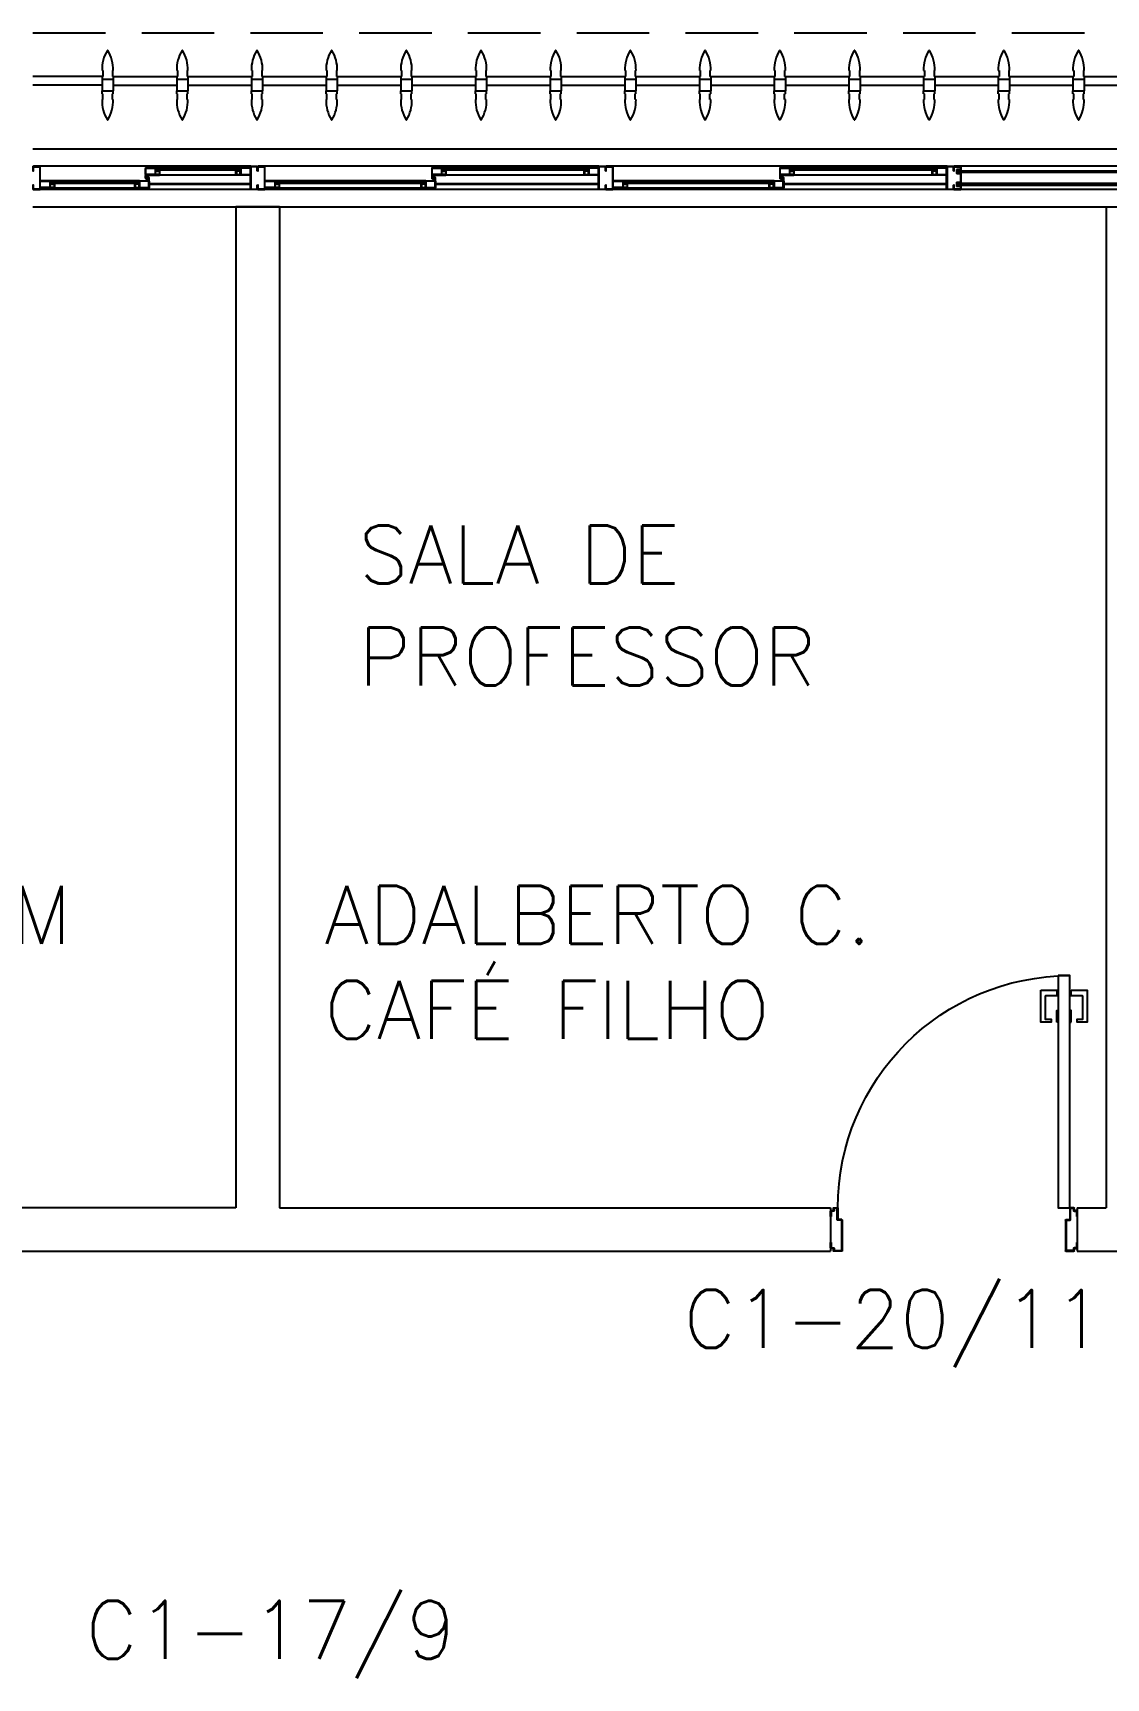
# Model space of a CAD drawing. Header units: millimetres. Extents: x 1887 to 2405, y 1100 to 1335.
# Drawn here: x 2088.41 to 2092.11, y 1175.98 to 1181.65 of the extents above; entities that cross this region are included whole.
import ezdxf

# ---------------------------------------------------------------- set-up
doc = ezdxf.new("R2010")
doc.units = ezdxf.units.MM
doc.linetypes.add('HIDDEN', pattern=[0.375, 0.25, -0.125])
for name, color, linetype in [('AR-ALV', 2, 'Continuous'), ('AR-BRISES', 1, 'Continuous'), ('AR-ESQ', 1, 'Continuous'), ('AR-PEITORIL', 1, 'Continuous'), ('AR-PORTA', 1, 'Continuous'), ('AR-PROJ', 1, 'HIDDEN'), ('BR-PAINEL', 1, 'Continuous'), ('BR-SUPORTE', 1, 'Continuous'), ('DT-ESQ-BAGUETE-C', 2, 'Continuous'), ('DT-ESQ-BAGUETE-V', 1, 'Continuous'), ('DT-ESQ-CHAPA DOBRADA-V', 1, 'Continuous'), ('DT-ESQ-MARCO-V', 1, 'Continuous'), ('DT-ESQ-PERFIL CADEIRA-C', 2, 'Continuous'), ('DT-ESQ-PERFIL CADEIRA-V', 1, 'Continuous'), ('DT-ESQ-PERFIL U SIMPLES-C', 2, 'Continuous'), ('DT-ESQ-PERFIL U-C', 2, 'Continuous'), ('DT-ESQ-PERFIL U-V', 1, 'Continuous'), ('DT-ESQ-VIDRO-C', 2, 'Continuous'), ('DT-ESQ-VIDRO-V', 2, 'Continuous'), ('ENDEREÇO', 2, 'Continuous'), ('maçaneta', 1, 'Continuous'), ('mov', 1, 'Continuous'), ('PG-PROJ', 1, 'HIDDEN'), ('PM-PERFIL U-C', 2, 'Continuous'), ('pm1', 2, 'Continuous'), ('TEXTO', 2, 'Continuous')]:
    doc.layers.add(name, color=color, linetype=linetype)
doc.styles.add('UNB-100', font='simplex.shx', dxfattribs={"height": 0.2})
doc.styles.add('UNB1-100', font='simplex.shx', dxfattribs={"height": 0.2})

# ---------------------------------------------------------------- blocks, each defined once
blk = doc.blocks.new('EF23-P')
at = {"layer": 'DT-ESQ-BAGUETE-C', "ltscale": 0.1}
for points in [[(2.0485, -0.125), (2.035, -0.125), (2.035, -0.1235), (2.048, -0.1235, 0.414214), (2.0485, -0.123), (2.0485, -0.112, 0.414214), (2.048, -0.1115), (2.035, -0.1115), (2.035, -0.11), (2.0485, -0.11, -0.414214), (2.05, -0.1115), (2.05, -0.1235, -0.414214)], [(2.5265, -0.125), (2.54, -0.125), (2.54, -0.1235), (2.527, -0.1235, -0.414214), (2.5265, -0.123), (2.5265, -0.112, -0.414214), (2.527, -0.1115), (2.54, -0.1115), (2.54, -0.11), (2.5265, -0.11, 0.414214), (2.525, -0.1115), (2.525, -0.1235, 0.414214)], [(2.61, -0.08), (2.5965, -0.08), (2.5965, -0.0785), (2.6095, -0.0785, 0.414214), (2.61, -0.078), (2.61, -0.067, 0.414214), (2.6095, -0.0665), (2.5965, -0.0665), (2.5965, -0.065), (2.61, -0.065, -0.414214), (2.6115, -0.0665), (2.6115, -0.0785, -0.414214)], [(3.1015, -0.08), (3.115, -0.08), (3.115, -0.0785), (3.102, -0.0785, -0.414214), (3.1015, -0.078), (3.1015, -0.067, -0.414214), (3.102, -0.0665), (3.115, -0.0665), (3.115, -0.065), (3.1015, -0.065, 0.414214), (3.1, -0.0665), (3.1, -0.0785, 0.414214)], [(3.2485, -0.125), (3.235, -0.125), (3.235, -0.1235), (3.248, -0.1235, 0.414214), (3.2485, -0.123), (3.2485, -0.112, 0.414214), (3.248, -0.1115), (3.235, -0.1115), (3.235, -0.11), (3.2485, -0.11, -0.414214), (3.25, -0.1115), (3.25, -0.1235, -0.414214)], [(3.7265, -0.125), (3.74, -0.125), (3.74, -0.1235), (3.727, -0.1235, -0.414214), (3.7265, -0.123), (3.7265, -0.112, -0.414214), (3.727, -0.1115), (3.74, -0.1115), (3.74, -0.11), (3.7265, -0.11, 0.414214), (3.725, -0.1115), (3.725, -0.1235, 0.414214)], [(3.81, -0.08), (3.7965, -0.08), (3.7965, -0.0785), (3.8095, -0.0785, 0.414214), (3.81, -0.078), (3.81, -0.067, 0.414214), (3.8095, -0.0665), (3.7965, -0.0665), (3.7965, -0.065), (3.81, -0.065, -0.414214), (3.8115, -0.0665), (3.8115, -0.0785, -0.414214)], [(4.3015, -0.08), (4.315, -0.08), (4.315, -0.0785), (4.302, -0.0785, -0.414214), (4.3015, -0.078), (4.3015, -0.067, -0.414214), (4.302, -0.0665), (4.315, -0.0665), (4.315, -0.065), (4.3015, -0.065, 0.414214), (4.3, -0.0665), (4.3, -0.0785, 0.414214)], [(4.4485, -0.125), (4.435, -0.125), (4.435, -0.1235), (4.448, -0.1235, 0.414214), (4.4485, -0.123), (4.4485, -0.112, 0.414214), (4.448, -0.1115), (4.435, -0.1115), (4.435, -0.11), (4.4485, -0.11, -0.414214), (4.45, -0.1115), (4.45, -0.1235, -0.414214)], [(4.714, -0.125), (4.7275, -0.125), (4.7275, -0.1235), (4.7145, -0.1235, -0.414214), (4.714, -0.123), (4.714, -0.112, -0.414214), (4.7145, -0.1115), (4.7275, -0.1115), (4.7275, -0.11), (4.714, -0.11, 0.414214), (4.7125, -0.1115), (4.7125, -0.1235, 0.414214)], [(4.7975, -0.08), (4.784, -0.08), (4.784, -0.0785), (4.797, -0.0785, 0.414214), (4.7975, -0.078), (4.7975, -0.067, 0.414214), (4.797, -0.0665), (4.784, -0.0665), (4.784, -0.065), (4.7975, -0.065, -0.414214), (4.799, -0.0665), (4.799, -0.0785, -0.414214)], [(5.0765, -0.08), (5.09, -0.08), (5.09, -0.0785), (5.077, -0.0785, -0.414214), (5.0765, -0.078), (5.0765, -0.067, -0.414214), (5.077, -0.0665), (5.09, -0.0665), (5.09, -0.065), (5.0765, -0.065, 0.414214), (5.075, -0.0665), (5.075, -0.0785, 0.414214)]]:
    blk.add_lwpolyline(points, format="xyb", close=True, dxfattribs=at)
at = {"layer": 'DT-ESQ-BAGUETE-V', "ltscale": 0.1}
for p, q in [((2.0485, -0.11), (2.5265, -0.11)), ((2.61, -0.065), (3.1015, -0.065)), ((3.2485, -0.11), (3.7265, -0.11)), ((3.81, -0.065), (4.3015, -0.065)), ((4.4485, -0.11), (4.714, -0.11)), ((4.7975, -0.065), (5.0765, -0.065))]:
    blk.add_line(p, q, dxfattribs=at)
at = {"layer": 'DT-ESQ-CHAPA DOBRADA-V', "ltscale": 0.1}
for p, q in [((2, -0.077), (2.5615, -0.077)), ((2, -0.08), (2.5615, -0.08)), ((3.2, -0.077), (3.7615, -0.077)), ((3.2, -0.08), (3.7615, -0.08)), ((4.4, -0.077), (4.749, -0.077)), ((4.4, -0.08), (4.749, -0.08))]:
    blk.add_line(p, q, dxfattribs=at)
at = {"layer": 'DT-ESQ-MARCO-V', "ltscale": 0.1}
for p, q in [((1.3985, -0.06), (1.9515, -0.06)), ((1.3985, -0.14), (1.9515, -0.14))]:
    blk.add_line(p, q, dxfattribs=at)
at = {"layer": 'DT-ESQ-PERFIL CADEIRA-C', "ltscale": 0.1}
for p, q in [((2.5635, -0.0885), (2.61, -0.0885)), ((3.15, -0.0885), (3.1015, -0.0885)), ((3.7635, -0.0885), (3.81, -0.0885)), ((4.35, -0.0885), (4.3015, -0.0885)), ((4.751, -0.0885), (4.7975, -0.0885)), ((5.125, -0.0885), (5.0765, -0.0885)), ((2, -0.1335), (2.0485, -0.1335)), ((2.573, -0.1335), (2.5265, -0.1335)), ((3.2, -0.1335), (3.2485, -0.1335)), ((3.773, -0.1335), (3.7265, -0.1335)), ((4.4, -0.1335), (4.4485, -0.1335)), ((4.7605, -0.1335), (4.714, -0.1335))]:
    blk.add_line(p, q, dxfattribs=at)
for points in [[(2.0485, -0.135), (2, -0.135), (2, -0.1335), (2.035, -0.1335, -0.198912), (2.0339, -0.1331, -0.198913), (2.0335, -0.132), (2.0335, -0.112, 0.414214), (2.033, -0.1115), (2, -0.1115), (2, -0.11), (2.0335, -0.11, -0.414214), (2.035, -0.1115), (2.035, -0.1235), (2.035, -0.125), (2.035, -0.132), (2.0485, -0.132, -1)], [(2.5265, -0.132, 1), (2.5265, -0.135), (2.573, -0.135, 0.414214), (2.575, -0.133), (2.575, -0.112, 0.414214), (2.573, -0.11), (2.5415, -0.11, 0.414214), (2.54, -0.1115), (2.54, -0.132)], [(2.54, -0.1335, 0.198913), (2.5411, -0.1331, 0.198913), (2.5415, -0.132), (2.5415, -0.112, -0.414214), (2.542, -0.1115), (2.573, -0.1115, -0.414214), (2.5735, -0.112), (2.5735, -0.133, -0.414214), (2.573, -0.1335)], [(2.61, -0.087, -1), (2.61, -0.09), (2.5635, -0.09, -0.414214), (2.5615, -0.088), (2.5615, -0.067, -0.414214), (2.5635, -0.065), (2.595, -0.065, -0.414214), (2.5965, -0.0665), (2.5965, -0.087)], [(2.5965, -0.0885, -0.198913), (2.5954, -0.0881, -0.198913), (2.595, -0.087), (2.595, -0.067, 0.414214), (2.5945, -0.0665), (2.5635, -0.0665, 0.414214), (2.563, -0.067), (2.563, -0.088, 0.414214), (2.5635, -0.0885)], [(3.1015, -0.09), (3.15, -0.09), (3.15, -0.0885), (3.115, -0.0885, 0.198912), (3.1161, -0.0881, 0.198913), (3.1165, -0.087), (3.1165, -0.067, -0.414214), (3.117, -0.0665), (3.15, -0.0665), (3.15, -0.065), (3.1165, -0.065, 0.414214), (3.115, -0.0665), (3.115, -0.0785), (3.115, -0.08), (3.115, -0.087), (3.1015, -0.087, 1)], [(3.2485, -0.135), (3.2, -0.135), (3.2, -0.1335), (3.235, -0.1335, -0.198912), (3.2339, -0.1331, -0.198913), (3.2335, -0.132), (3.2335, -0.112, 0.414214), (3.233, -0.1115), (3.2, -0.1115), (3.2, -0.11), (3.2335, -0.11, -0.414214), (3.235, -0.1115), (3.235, -0.1235), (3.235, -0.125), (3.235, -0.132), (3.2485, -0.132, -1)], [(3.7265, -0.132, 1), (3.7265, -0.135), (3.773, -0.135, 0.414214), (3.775, -0.133), (3.775, -0.112, 0.414214), (3.773, -0.11), (3.7415, -0.11, 0.414214), (3.74, -0.1115), (3.74, -0.132)], [(3.74, -0.1335, 0.198913), (3.7411, -0.1331, 0.198913), (3.7415, -0.132), (3.7415, -0.112, -0.414214), (3.742, -0.1115), (3.773, -0.1115, -0.414214), (3.7735, -0.112), (3.7735, -0.133, -0.414214), (3.773, -0.1335)], [(3.81, -0.087, -1), (3.81, -0.09), (3.7635, -0.09, -0.414214), (3.7615, -0.088), (3.7615, -0.067, -0.414214), (3.7635, -0.065), (3.795, -0.065, -0.414214), (3.7965, -0.0665), (3.7965, -0.087)], [(3.7965, -0.0885, -0.198913), (3.7954, -0.0881, -0.198913), (3.795, -0.087), (3.795, -0.067, 0.414214), (3.7945, -0.0665), (3.7635, -0.0665, 0.414214), (3.763, -0.067), (3.763, -0.088, 0.414214), (3.7635, -0.0885)], [(4.3015, -0.09), (4.35, -0.09), (4.35, -0.0885), (4.315, -0.0885, 0.198912), (4.3161, -0.0881, 0.198913), (4.3165, -0.087), (4.3165, -0.067, -0.414214), (4.317, -0.0665), (4.35, -0.0665), (4.35, -0.065), (4.3165, -0.065, 0.414214), (4.315, -0.0665), (4.315, -0.0785), (4.315, -0.08), (4.315, -0.087), (4.3015, -0.087, 1)], [(4.4485, -0.135), (4.4, -0.135), (4.4, -0.1335), (4.435, -0.1335, -0.198912), (4.4339, -0.1331, -0.198913), (4.4335, -0.132), (4.4335, -0.112, 0.414214), (4.433, -0.1115), (4.4, -0.1115), (4.4, -0.11), (4.4335, -0.11, -0.414214), (4.435, -0.1115), (4.435, -0.1235), (4.435, -0.125), (4.435, -0.132), (4.4485, -0.132, -1)], [(4.714, -0.132, 1), (4.714, -0.135), (4.7605, -0.135, 0.414214), (4.7625, -0.133), (4.7625, -0.112, 0.414214), (4.7605, -0.11), (4.729, -0.11, 0.414214), (4.7275, -0.1115), (4.7275, -0.132)], [(4.7275, -0.1335, 0.198913), (4.7286, -0.1331, 0.198913), (4.729, -0.132), (4.729, -0.112, -0.414214), (4.7295, -0.1115), (4.7605, -0.1115, -0.414214), (4.761, -0.112), (4.761, -0.133, -0.414214), (4.7605, -0.1335)], [(4.7975, -0.087, -1), (4.7975, -0.09), (4.751, -0.09, -0.414214), (4.749, -0.088), (4.749, -0.067, -0.414214), (4.751, -0.065), (4.7825, -0.065, -0.414214), (4.784, -0.0665), (4.784, -0.087)], [(4.784, -0.0885, -0.198913), (4.7829, -0.0881, -0.198913), (4.7825, -0.087), (4.7825, -0.067, 0.414214), (4.782, -0.0665), (4.751, -0.0665, 0.414214), (4.7505, -0.067), (4.7505, -0.088, 0.414214), (4.751, -0.0885)], [(5.0765, -0.09), (5.125, -0.09), (5.125, -0.0885), (5.09, -0.0885, 0.198912), (5.0911, -0.0881, 0.198913), (5.0915, -0.087), (5.0915, -0.067, -0.414214), (5.092, -0.0665), (5.125, -0.0665), (5.125, -0.065), (5.0915, -0.065, 0.414214), (5.09, -0.0665), (5.09, -0.0785), (5.09, -0.08), (5.09, -0.087), (5.0765, -0.087, 1)]]:
    blk.add_lwpolyline(points, format="xyb", close=True, dxfattribs=at)
at = {"layer": 'DT-ESQ-PERFIL CADEIRA-V', "ltscale": 0.1}
for p, q in [((2.595, -0.09), (3.1015, -0.09)), ((3.795, -0.09), (4.3015, -0.09)), ((4.7825, -0.09), (5.0765, -0.09)), ((2.0485, -0.135), (2.5265, -0.135)), ((3.2485, -0.135), (3.7265, -0.135)), ((4.4485, -0.135), (4.714, -0.135))]:
    blk.add_line(p, q, dxfattribs=at)
at = {"layer": 'DT-ESQ-PERFIL U SIMPLES-C', "ltscale": 0.1}
for points in [[(2.5635, -0.102), (2.5715, -0.102), (2.5715, -0.1005), (2.5635, -0.1005, -0.414214), (2.563, -0.1), (2.563, -0.092, -0.414214), (2.5635, -0.0915), (2.5715, -0.0915), (2.5715, -0.09), (2.5635, -0.09, 0.414214), (2.5615, -0.092), (2.5615, -0.1, 0.414214)], [(2.573, -0.098), (2.565, -0.098), (2.565, -0.0995), (2.573, -0.0995, -0.414214), (2.5735, -0.1), (2.5735, -0.108, -0.414214), (2.573, -0.1085), (2.565, -0.1085), (2.565, -0.11), (2.573, -0.11, 0.414214), (2.575, -0.108), (2.575, -0.1, 0.414214)], [(3.7635, -0.102), (3.7715, -0.102), (3.7715, -0.1005), (3.7635, -0.1005, -0.414214), (3.763, -0.1), (3.763, -0.092, -0.414214), (3.7635, -0.0915), (3.7715, -0.0915), (3.7715, -0.09), (3.7635, -0.09, 0.414214), (3.7615, -0.092), (3.7615, -0.1, 0.414214)], [(3.773, -0.098), (3.765, -0.098), (3.765, -0.0995), (3.773, -0.0995, -0.414214), (3.7735, -0.1), (3.7735, -0.108, -0.414214), (3.773, -0.1085), (3.765, -0.1085), (3.765, -0.11), (3.773, -0.11, 0.414214), (3.775, -0.108), (3.775, -0.1, 0.414214)], [(4.751, -0.102), (4.759, -0.102), (4.759, -0.1005), (4.751, -0.1005, -0.414214), (4.7505, -0.1), (4.7505, -0.092, -0.414214), (4.751, -0.0915), (4.759, -0.0915), (4.759, -0.09), (4.751, -0.09, 0.414214), (4.749, -0.092), (4.749, -0.1, 0.414214)], [(4.7605, -0.098), (4.7525, -0.098), (4.7525, -0.0995), (4.7605, -0.0995, -0.414214), (4.761, -0.1), (4.761, -0.108, -0.414214), (4.7605, -0.1085), (4.7525, -0.1085), (4.7525, -0.11), (4.7605, -0.11, 0.414214), (4.7625, -0.108), (4.7625, -0.1, 0.414214)]]:
    blk.add_lwpolyline(points, format="xyb", close=True, dxfattribs=at)
at = {"layer": 'DT-ESQ-PERFIL U-C', "ltscale": 0.1}
for points in [[(1.95, -0.1285), (1.95, -0.1385, 0.414214), (1.9515, -0.14), (1.9735, -0.14, 0.414214), (1.975, -0.1385), (1.975, -0.125), (1.9735, -0.125), (1.9735, -0.138, -0.414214), (1.973, -0.1385), (1.952, -0.1385, -0.414214), (1.9515, -0.138), (1.9515, -0.1285), (1.9645, -0.1285, 0.414214), (1.966, -0.127), (1.966, -0.117, 0.414214), (1.9645, -0.1155), (1.9515, -0.1155), (1.9515, -0.0845), (1.9645, -0.0845, 0.414214), (1.966, -0.083), (1.966, -0.073, 0.414214), (1.9645, -0.0715), (1.9515, -0.0715), (1.9515, -0.062, -0.414214), (1.952, -0.0615), (1.973, -0.0615, -0.414214), (1.9735, -0.062), (1.9735, -0.075), (1.975, -0.075), (1.975, -0.0615, 0.414214), (1.9735, -0.06), (1.9515, -0.06, 0.414214), (1.95, -0.0615), (1.95, -0.0715, 0.414214), (1.9515, -0.073), (1.9645, -0.073), (1.9645, -0.083), (1.9515, -0.083), (1.9515, -0.083, 0.414214), (1.95, -0.0845), (1.95, -0.1155, 0.414214), (1.9515, -0.117), (1.9515, -0.117), (1.9645, -0.117), (1.9645, -0.127), (1.9515, -0.127, 0.414214)], [(1.975, -0.0615, -0.414214), (1.9765, -0.06), (1.9985, -0.06, -0.414214), (2, -0.0615), (2, -0.1385, -0.414214), (1.9985, -0.14), (1.9765, -0.14, -0.414214), (1.975, -0.1385), (1.975, -0.125), (1.9765, -0.125), (1.9765, -0.138, 0.414214), (1.977, -0.1385), (1.998, -0.1385, 0.414214), (1.9985, -0.138), (1.9985, -0.062, 0.414214), (1.998, -0.0615), (1.977, -0.0615, 0.414214), (1.9765, -0.062), (1.9765, -0.075), (1.975, -0.075)], [(3.175, -0.0615, 0.414214), (3.1735, -0.06), (3.1515, -0.06, 0.414214), (3.15, -0.0615), (3.15, -0.1385, 0.414214), (3.1515, -0.14), (3.1735, -0.14, 0.414214), (3.175, -0.1385), (3.175, -0.125), (3.1735, -0.125), (3.1735, -0.138, -0.414214), (3.173, -0.1385), (3.152, -0.1385, -0.414214), (3.1515, -0.138), (3.1515, -0.062, -0.414214), (3.152, -0.0615), (3.173, -0.0615, -0.414214), (3.1735, -0.062), (3.1735, -0.075), (3.175, -0.075)], [(3.175, -0.0615, -0.414214), (3.1765, -0.06), (3.1985, -0.06, -0.414214), (3.2, -0.0615), (3.2, -0.1385, -0.414214), (3.1985, -0.14), (3.1765, -0.14, -0.414214), (3.175, -0.1385), (3.175, -0.125), (3.1765, -0.125), (3.1765, -0.138, 0.414214), (3.177, -0.1385), (3.198, -0.1385, 0.414214), (3.1985, -0.138), (3.1985, -0.062, 0.414214), (3.198, -0.0615), (3.177, -0.0615, 0.414214), (3.1765, -0.062), (3.1765, -0.075), (3.175, -0.075)], [(4.375, -0.0615, 0.414214), (4.3735, -0.06), (4.3515, -0.06, 0.414214), (4.35, -0.0615), (4.35, -0.1385, 0.414214), (4.3515, -0.14), (4.3735, -0.14, 0.414214), (4.375, -0.1385), (4.375, -0.125), (4.3735, -0.125), (4.3735, -0.138, -0.414214), (4.373, -0.1385), (4.352, -0.1385, -0.414214), (4.3515, -0.138), (4.3515, -0.062, -0.414214), (4.352, -0.0615), (4.373, -0.0615, -0.414214), (4.3735, -0.062), (4.3735, -0.075), (4.375, -0.075)], [(4.375, -0.0615, -0.414214), (4.3765, -0.06), (4.3985, -0.06, -0.414214), (4.4, -0.0615), (4.4, -0.1385, -0.414214), (4.3985, -0.14), (4.3765, -0.14, -0.414214), (4.375, -0.1385), (4.375, -0.125), (4.3765, -0.125), (4.3765, -0.138, 0.414214), (4.377, -0.1385), (4.398, -0.1385, 0.414214), (4.3985, -0.138), (4.3985, -0.062, 0.414214), (4.398, -0.0615), (4.377, -0.0615, 0.414214), (4.3765, -0.062), (4.3765, -0.075), (4.375, -0.075)], [(5.15, -0.0615, 0.414214), (5.1485, -0.06), (5.1265, -0.06, 0.414214), (5.125, -0.0615), (5.125, -0.1385, 0.414214), (5.1265, -0.14), (5.1485, -0.14, 0.414214), (5.15, -0.1385), (5.15, -0.125), (5.1485, -0.125), (5.1485, -0.138, -0.414214), (5.148, -0.1385), (5.127, -0.1385, -0.414214), (5.1265, -0.138), (5.1265, -0.062, -0.414214), (5.127, -0.0615), (5.148, -0.0615, -0.414214), (5.1485, -0.062), (5.1485, -0.075), (5.15, -0.075)]]:
    blk.add_lwpolyline(points, format="xyb", close=True, dxfattribs=at)
at = {"layer": 'DT-ESQ-PERFIL U-V', "ltscale": 0.1}
for p, q in [((1.9985, -0.06), (3.1515, -0.06)), ((3.1985, -0.06), (4.3515, -0.06)), ((4.3985, -0.06), (5.1265, -0.06)), ((1.9985, -0.14), (3.1515, -0.14)), ((3.1985, -0.14), (4.3515, -0.14)), ((4.3985, -0.14), (5.1265, -0.14))]:
    blk.add_line(p, q, dxfattribs=at)
at = {"layer": 'DT-ESQ-VIDRO-C', "ltscale": 0.1}
for points in [[(1.9625, -0.081), (1.9625, -0.075), (1.3875, -0.075), (1.3875, -0.081)], [(3.1125, -0.085), (3.1125, -0.082), (2.599, -0.082), (2.599, -0.085)], [(4.3125, -0.085), (4.3125, -0.082), (3.799, -0.082), (3.799, -0.085)], [(5.0875, -0.085), (5.0875, -0.082), (4.7865, -0.082), (4.7865, -0.085)], [(2.038, -0.13), (2.038, -0.127), (2.537, -0.127), (2.537, -0.13)], [(3.238, -0.13), (3.238, -0.127), (3.737, -0.127), (3.737, -0.13)], [(4.438, -0.13), (4.438, -0.127), (4.7245, -0.127), (4.7245, -0.13)]]:
    blk.add_lwpolyline(points, close=True, dxfattribs=at)
at = {"layer": 'DT-ESQ-VIDRO-V', "ltscale": 0.1}
blk.add_lwpolyline([(1.9625, -0.119), (1.9625, -0.125), (1.3875, -0.125), (1.3875, -0.119)], close=True, dxfattribs=at)
blk = doc.blocks.new('BR-MODULO8')
at = {"layer": 'BR-PAINEL'}
for p, q in [((-4.9117, 0.27), (-4.9092, 0.27)), ((-4.9117, 0.25), (-4.9117, 0.24)), ((-4.9117, 0.25), (-4.9092, 0.25)), ((-4.9117, 0.24), (-4.8733, 0.24)), ((-4.9117, 0.24), (-4.9117, 0.2)), ((-4.9092, 0.27), (-4.9092, 0.25)), ((-4.8758, 0.27), (-4.8758, 0.25)), ((-4.8733, 0.27), (-4.8758, 0.27)), ((-4.8733, 0.25), (-4.8758, 0.25)), ((-4.8733, 0.25), (-4.8733, 0.24)), ((-4.8733, 0.24), (-4.8733, 0.2)), ((-4.6542, 0.27), (-4.6517, 0.27)), ((-4.6542, 0.25), (-4.6542, 0.24)), ((-4.6542, 0.25), (-4.6517, 0.25)), ((-4.6542, 0.24), (-4.6158, 0.24)), ((-4.6542, 0.24), (-4.6542, 0.2)), ((-4.6517, 0.27), (-4.6517, 0.25)), ((-4.6183, 0.27), (-4.6183, 0.25)), ((-4.6158, 0.27), (-4.6183, 0.27)), ((-4.6158, 0.25), (-4.6183, 0.25)), ((-4.6158, 0.25), (-4.6158, 0.24)), ((-4.6158, 0.24), (-4.6158, 0.2)), ((-4.3967, 0.27), (-4.3942, 0.27)), ((-4.3967, 0.25), (-4.3967, 0.24)), ((-4.3967, 0.25), (-4.3942, 0.25)), ((-4.3967, 0.24), (-4.3583, 0.24)), ((-4.3967, 0.24), (-4.3967, 0.2)), ((-4.3942, 0.27), (-4.3942, 0.25)), ((-4.3608, 0.27), (-4.3608, 0.25)), ((-4.3583, 0.27), (-4.3608, 0.27)), ((-4.3583, 0.25), (-4.3608, 0.25)), ((-4.3583, 0.25), (-4.3583, 0.24)), ((-4.3583, 0.24), (-4.3583, 0.2)), ((-4.1392, 0.27), (-4.1367, 0.27)), ((-4.1392, 0.25), (-4.1392, 0.24)), ((-4.1392, 0.25), (-4.1367, 0.25)), ((-4.1392, 0.24), (-4.1008, 0.24)), ((-4.1392, 0.24), (-4.1392, 0.2)), ((-4.1367, 0.27), (-4.1367, 0.25)), ((-4.1033, 0.27), (-4.1033, 0.25)), ((-4.1008, 0.27), (-4.1033, 0.27)), ((-4.1008, 0.25), (-4.1033, 0.25)), ((-4.1008, 0.25), (-4.1008, 0.24)), ((-4.1008, 0.24), (-4.1008, 0.2)), ((-3.8817, 0.27), (-3.8792, 0.27)), ((-3.8817, 0.25), (-3.8817, 0.24)), ((-3.8817, 0.25), (-3.8792, 0.25)), ((-3.8817, 0.24), (-3.8433, 0.24)), ((-3.8817, 0.24), (-3.8817, 0.2)), ((-3.8792, 0.27), (-3.8792, 0.25)), ((-3.8458, 0.27), (-3.8458, 0.25)), ((-3.8433, 0.27), (-3.8458, 0.27)), ((-3.8433, 0.25), (-3.8458, 0.25)), ((-3.8433, 0.25), (-3.8433, 0.24)), ((-3.8433, 0.24), (-3.8433, 0.2)), ((-3.6242, 0.27), (-3.6217, 0.27)), ((-3.6242, 0.25), (-3.6242, 0.24)), ((-3.6242, 0.25), (-3.6217, 0.25)), ((-3.6242, 0.24), (-3.5858, 0.24)), ((-3.6242, 0.24), (-3.6242, 0.2)), ((-3.6217, 0.27), (-3.6217, 0.25)), ((-3.5883, 0.27), (-3.5883, 0.25)), ((-3.5858, 0.27), (-3.5883, 0.27)), ((-3.5858, 0.25), (-3.5883, 0.25)), ((-3.5858, 0.25), (-3.5858, 0.24)), ((-3.5858, 0.24), (-3.5858, 0.2)), ((-3.3667, 0.27), (-3.3642, 0.27)), ((-3.3667, 0.25), (-3.3667, 0.24)), ((-3.3667, 0.25), (-3.3642, 0.25)), ((-3.3667, 0.24), (-3.3283, 0.24)), ((-3.3667, 0.24), (-3.3667, 0.2)), ((-3.3642, 0.27), (-3.3642, 0.25)), ((-3.3308, 0.27), (-3.3308, 0.25)), ((-3.3283, 0.27), (-3.3308, 0.27)), ((-3.3283, 0.25), (-3.3308, 0.25)), ((-3.3283, 0.25), (-3.3283, 0.24)), ((-3.3283, 0.24), (-3.3283, 0.2)), ((-3.1092, 0.27), (-3.1067, 0.27)), ((-3.1092, 0.25), (-3.1092, 0.24)), ((-3.1092, 0.25), (-3.1067, 0.25)), ((-3.1092, 0.24), (-3.0708, 0.24)), ((-3.1092, 0.24), (-3.1092, 0.2)), ((-3.1067, 0.27), (-3.1067, 0.25)), ((-3.0733, 0.27), (-3.0733, 0.25)), ((-3.0708, 0.27), (-3.0733, 0.27)), ((-3.0708, 0.25), (-3.0733, 0.25)), ((-3.0708, 0.25), (-3.0708, 0.24)), ((-3.0708, 0.24), (-3.0708, 0.2)), ((-2.8517, 0.27), (-2.8492, 0.27)), ((-2.8517, 0.25), (-2.8517, 0.24)), ((-2.8517, 0.25), (-2.8492, 0.25)), ((-2.8517, 0.24), (-2.8133, 0.24)), ((-2.8517, 0.24), (-2.8517, 0.2)), ((-2.8492, 0.27), (-2.8492, 0.25)), ((-2.8158, 0.27), (-2.8158, 0.25)), ((-2.8133, 0.27), (-2.8158, 0.27)), ((-2.8133, 0.25), (-2.8158, 0.25)), ((-2.8133, 0.25), (-2.8133, 0.24)), ((-2.8133, 0.24), (-2.8133, 0.2)), ((-2.5942, 0.27), (-2.5917, 0.27)), ((-2.5942, 0.25), (-2.5942, 0.24)), ((-2.5942, 0.25), (-2.5917, 0.25)), ((-2.5942, 0.24), (-2.5558, 0.24)), ((-2.5942, 0.24), (-2.5942, 0.2)), ((-2.5917, 0.27), (-2.5917, 0.25)), ((-2.5583, 0.27), (-2.5583, 0.25)), ((-2.5558, 0.27), (-2.5583, 0.27)), ((-2.5558, 0.25), (-2.5583, 0.25)), ((-2.5558, 0.25), (-2.5558, 0.24)), ((-2.5558, 0.24), (-2.5558, 0.2)), ((-2.3367, 0.27), (-2.3342, 0.27)), ((-2.3367, 0.25), (-2.3367, 0.24)), ((-2.3367, 0.25), (-2.3342, 0.25)), ((-2.3367, 0.24), (-2.2983, 0.24)), ((-2.3367, 0.24), (-2.3367, 0.2)), ((-2.3342, 0.27), (-2.3342, 0.25)), ((-2.3008, 0.27), (-2.3008, 0.25)), ((-2.2983, 0.27), (-2.3008, 0.27)), ((-2.2983, 0.25), (-2.3008, 0.25)), ((-2.2983, 0.25), (-2.2983, 0.24)), ((-2.2983, 0.24), (-2.2983, 0.2)), ((-2.0792, 0.27), (-2.0767, 0.27)), ((-2.0792, 0.25), (-2.0792, 0.24)), ((-2.0792, 0.25), (-2.0767, 0.25)), ((-2.0792, 0.24), (-2.0408, 0.24)), ((-2.0792, 0.24), (-2.0792, 0.2)), ((-2.0767, 0.27), (-2.0767, 0.25)), ((-2.0433, 0.27), (-2.0433, 0.25)), ((-2.0408, 0.27), (-2.0433, 0.27)), ((-2.0408, 0.25), (-2.0433, 0.25)), ((-2.0408, 0.25), (-2.0408, 0.24)), ((-2.0408, 0.24), (-2.0408, 0.2)), ((-1.8217, 0.27), (-1.8192, 0.27)), ((-1.8217, 0.25), (-1.8217, 0.24)), ((-1.8217, 0.25), (-1.8192, 0.25)), ((-1.8217, 0.24), (-1.7833, 0.24)), ((-1.8217, 0.24), (-1.8217, 0.2)), ((-1.8192, 0.27), (-1.8192, 0.25)), ((-1.7858, 0.27), (-1.7858, 0.25)), ((-1.7833, 0.27), (-1.7858, 0.27)), ((-1.7833, 0.25), (-1.7858, 0.25)), ((-1.7833, 0.25), (-1.7833, 0.24)), ((-1.7833, 0.24), (-1.7833, 0.2)), ((-1.5642, 0.27), (-1.5617, 0.27)), ((-1.5642, 0.25), (-1.5642, 0.24)), ((-1.5642, 0.25), (-1.5617, 0.25)), ((-1.5642, 0.24), (-1.5258, 0.24)), ((-1.5642, 0.24), (-1.5642, 0.2)), ((-1.5617, 0.27), (-1.5617, 0.25)), ((-1.5283, 0.27), (-1.5283, 0.25)), ((-1.5258, 0.27), (-1.5283, 0.27)), ((-1.5258, 0.25), (-1.5283, 0.25)), ((-1.5258, 0.25), (-1.5258, 0.24)), ((-1.5258, 0.24), (-1.5258, 0.2)), ((-4.9117, 0.2), (-4.8733, 0.2)), ((-4.9117, 0.19), (-4.9117, 0.2)), ((-4.9117, 0.19), (-4.9092, 0.19)), ((-4.9092, 0.17), (-4.9092, 0.19)), ((-4.8733, 0.19), (-4.8758, 0.19)), ((-4.8758, 0.17), (-4.8758, 0.19)), ((-4.8733, 0.19), (-4.8733, 0.2)), ((-4.6542, 0.2), (-4.6158, 0.2)), ((-4.6542, 0.19), (-4.6542, 0.2)), ((-4.6542, 0.19), (-4.6517, 0.19)), ((-4.6517, 0.17), (-4.6517, 0.19)), ((-4.6158, 0.19), (-4.6183, 0.19)), ((-4.6183, 0.17), (-4.6183, 0.19)), ((-4.6158, 0.19), (-4.6158, 0.2)), ((-4.3967, 0.2), (-4.3583, 0.2)), ((-4.3967, 0.19), (-4.3967, 0.2)), ((-4.3967, 0.19), (-4.3942, 0.19)), ((-4.3942, 0.17), (-4.3942, 0.19)), ((-4.3583, 0.19), (-4.3608, 0.19)), ((-4.3608, 0.17), (-4.3608, 0.19)), ((-4.3583, 0.19), (-4.3583, 0.2)), ((-4.1392, 0.2), (-4.1008, 0.2)), ((-4.1392, 0.19), (-4.1392, 0.2)), ((-4.1392, 0.19), (-4.1367, 0.19)), ((-4.1367, 0.17), (-4.1367, 0.19)), ((-4.1008, 0.19), (-4.1033, 0.19)), ((-4.1033, 0.17), (-4.1033, 0.19)), ((-4.1008, 0.19), (-4.1008, 0.2)), ((-3.8817, 0.2), (-3.8433, 0.2)), ((-3.8817, 0.19), (-3.8817, 0.2)), ((-3.8817, 0.19), (-3.8792, 0.19)), ((-3.8792, 0.17), (-3.8792, 0.19)), ((-3.8433, 0.19), (-3.8458, 0.19)), ((-3.8458, 0.17), (-3.8458, 0.19)), ((-3.8433, 0.19), (-3.8433, 0.2)), ((-3.6242, 0.2), (-3.5858, 0.2)), ((-3.6242, 0.19), (-3.6242, 0.2)), ((-3.6242, 0.19), (-3.6217, 0.19)), ((-3.6217, 0.17), (-3.6217, 0.19)), ((-3.5858, 0.19), (-3.5883, 0.19)), ((-3.5883, 0.17), (-3.5883, 0.19)), ((-3.5858, 0.19), (-3.5858, 0.2)), ((-3.3667, 0.2), (-3.3283, 0.2)), ((-3.3667, 0.19), (-3.3667, 0.2)), ((-3.3667, 0.19), (-3.3642, 0.19)), ((-3.3642, 0.17), (-3.3642, 0.19)), ((-3.3283, 0.19), (-3.3308, 0.19)), ((-3.3308, 0.17), (-3.3308, 0.19)), ((-3.3283, 0.19), (-3.3283, 0.2)), ((-3.1092, 0.2), (-3.0708, 0.2)), ((-3.1092, 0.19), (-3.1092, 0.2)), ((-3.1092, 0.19), (-3.1067, 0.19)), ((-3.1067, 0.17), (-3.1067, 0.19)), ((-3.0708, 0.19), (-3.0733, 0.19)), ((-3.0733, 0.17), (-3.0733, 0.19)), ((-3.0708, 0.19), (-3.0708, 0.2)), ((-2.8517, 0.2), (-2.8133, 0.2)), ((-2.8517, 0.19), (-2.8517, 0.2)), ((-2.8517, 0.19), (-2.8492, 0.19)), ((-2.8492, 0.17), (-2.8492, 0.19)), ((-2.8133, 0.19), (-2.8158, 0.19)), ((-2.8158, 0.17), (-2.8158, 0.19)), ((-2.8133, 0.19), (-2.8133, 0.2)), ((-2.5942, 0.2), (-2.5558, 0.2)), ((-2.5942, 0.19), (-2.5942, 0.2)), ((-2.5942, 0.19), (-2.5917, 0.19)), ((-2.5917, 0.17), (-2.5917, 0.19)), ((-2.5558, 0.19), (-2.5583, 0.19)), ((-2.5583, 0.17), (-2.5583, 0.19)), ((-2.5558, 0.19), (-2.5558, 0.2)), ((-2.3367, 0.2), (-2.2983, 0.2)), ((-2.3367, 0.19), (-2.3367, 0.2)), ((-2.3367, 0.19), (-2.3342, 0.19)), ((-2.3342, 0.17), (-2.3342, 0.19)), ((-2.2983, 0.19), (-2.3008, 0.19)), ((-2.3008, 0.17), (-2.3008, 0.19)), ((-2.2983, 0.19), (-2.2983, 0.2)), ((-2.0792, 0.2), (-2.0408, 0.2)), ((-2.0792, 0.19), (-2.0792, 0.2)), ((-2.0792, 0.19), (-2.0767, 0.19)), ((-2.0767, 0.17), (-2.0767, 0.19)), ((-2.0408, 0.19), (-2.0433, 0.19)), ((-2.0433, 0.17), (-2.0433, 0.19)), ((-2.0408, 0.19), (-2.0408, 0.2)), ((-1.8217, 0.2), (-1.7833, 0.2)), ((-1.8217, 0.19), (-1.8217, 0.2)), ((-1.8217, 0.19), (-1.8192, 0.19)), ((-1.8192, 0.17), (-1.8192, 0.19)), ((-1.7833, 0.19), (-1.7858, 0.19)), ((-1.7858, 0.17), (-1.7858, 0.19)), ((-1.7833, 0.19), (-1.7833, 0.2)), ((-1.5642, 0.2), (-1.5258, 0.2)), ((-1.5642, 0.19), (-1.5642, 0.2)), ((-1.5642, 0.19), (-1.5617, 0.19)), ((-1.5617, 0.17), (-1.5617, 0.19)), ((-1.5258, 0.19), (-1.5283, 0.19)), ((-1.5283, 0.17), (-1.5283, 0.19)), ((-1.5258, 0.19), (-1.5258, 0.2)), ((-4.9117, 0.17), (-4.9092, 0.17)), ((-4.8733, 0.17), (-4.8758, 0.17)), ((-4.6542, 0.17), (-4.6517, 0.17)), ((-4.6158, 0.17), (-4.6183, 0.17)), ((-4.3967, 0.17), (-4.3942, 0.17)), ((-4.3583, 0.17), (-4.3608, 0.17)), ((-4.1392, 0.17), (-4.1367, 0.17)), ((-4.1008, 0.17), (-4.1033, 0.17)), ((-3.8817, 0.17), (-3.8792, 0.17)), ((-3.8433, 0.17), (-3.8458, 0.17)), ((-3.6242, 0.17), (-3.6217, 0.17)), ((-3.5858, 0.17), (-3.5883, 0.17)), ((-3.3667, 0.17), (-3.3642, 0.17)), ((-3.3283, 0.17), (-3.3308, 0.17)), ((-3.1092, 0.17), (-3.1067, 0.17)), ((-3.0708, 0.17), (-3.0733, 0.17)), ((-2.8517, 0.17), (-2.8492, 0.17)), ((-2.8133, 0.17), (-2.8158, 0.17)), ((-2.5942, 0.17), (-2.5917, 0.17)), ((-2.5558, 0.17), (-2.5583, 0.17)), ((-2.3367, 0.17), (-2.3342, 0.17)), ((-2.2983, 0.17), (-2.3008, 0.17)), ((-2.0792, 0.17), (-2.0767, 0.17)), ((-2.0408, 0.17), (-2.0433, 0.17)), ((-1.8217, 0.17), (-1.8192, 0.17)), ((-1.7833, 0.17), (-1.7858, 0.17)), ((-1.5642, 0.17), (-1.5617, 0.17)), ((-1.5258, 0.17), (-1.5283, 0.17))]:
    blk.add_line(p, q, dxfattribs=at)
for centre, radius, start, end in [((-4.7867, 0.2739), 0.1251, 148.4721, 181.772), ((-4.8925, 0.3387), 0.001, 37.1012, 142.8988), ((-4.9983, 0.2739), 0.1251, 358.228, 31.5279), ((-4.5292, 0.2739), 0.1251, 148.4721, 181.772), ((-4.635, 0.3387), 0.001, 37.1012, 142.8988), ((-4.7408, 0.2739), 0.1251, 358.228, 31.5279), ((-4.2717, 0.2739), 0.1251, 148.4721, 181.772), ((-4.3775, 0.3387), 0.001, 37.1012, 142.8988), ((-4.4833, 0.2739), 0.1251, 358.228, 31.5279), ((-4.0142, 0.2739), 0.1251, 148.4721, 181.772), ((-4.12, 0.3387), 0.001, 37.1012, 142.8988), ((-4.2258, 0.2739), 0.1251, 358.228, 31.5279), ((-3.7567, 0.2739), 0.1251, 148.4721, 181.772), ((-3.8625, 0.3387), 0.001, 37.1012, 142.8988), ((-3.9683, 0.2739), 0.1251, 358.228, 31.5279), ((-3.4992, 0.2739), 0.1251, 148.4721, 181.772), ((-3.605, 0.3387), 0.001, 37.1012, 142.8988), ((-3.7108, 0.2739), 0.1251, 358.228, 31.5279), ((-3.2417, 0.2739), 0.1251, 148.4721, 181.772), ((-3.3475, 0.3387), 0.001, 37.1012, 142.8988), ((-3.4533, 0.2739), 0.1251, 358.228, 31.5279), ((-2.9842, 0.2739), 0.1251, 148.4721, 181.772), ((-3.09, 0.3387), 0.001, 37.1012, 142.8988), ((-3.1958, 0.2739), 0.1251, 358.228, 31.5279), ((-2.7267, 0.2739), 0.1251, 148.4721, 181.772), ((-2.8325, 0.3387), 0.001, 37.1012, 142.8988), ((-2.9383, 0.2739), 0.1251, 358.228, 31.5279), ((-2.4692, 0.2739), 0.1251, 148.4721, 181.772), ((-2.575, 0.3387), 0.001, 37.1012, 142.8988), ((-2.6808, 0.2739), 0.1251, 358.228, 31.5279), ((-2.2117, 0.2739), 0.1251, 148.4721, 181.772), ((-2.3175, 0.3387), 0.001, 37.1012, 142.8988), ((-2.4233, 0.2739), 0.1251, 358.228, 31.5279), ((-1.9542, 0.2739), 0.1251, 148.4721, 181.772), ((-2.06, 0.3387), 0.001, 37.1012, 142.8988), ((-2.1658, 0.2739), 0.1251, 358.228, 31.5279), ((-1.6967, 0.2739), 0.1251, 148.4721, 181.772), ((-1.8025, 0.3387), 0.001, 37.1012, 142.8988), ((-1.9083, 0.2739), 0.1251, 358.228, 31.5279), ((-1.4392, 0.2739), 0.1251, 148.4721, 181.772), ((-1.545, 0.3387), 0.001, 37.1012, 142.8988), ((-1.6508, 0.2739), 0.1251, 358.228, 31.5279), ((-4.7867, 0.1661), 0.1251, 178.228, 211.5279), ((-4.9983, 0.1661), 0.1251, 328.4721, 1.772), ((-4.5292, 0.1661), 0.1251, 178.228, 211.5279), ((-4.7408, 0.1661), 0.1251, 328.4721, 1.772), ((-4.2717, 0.1661), 0.1251, 178.228, 211.5279), ((-4.4833, 0.1661), 0.1251, 328.4721, 1.772), ((-4.0142, 0.1661), 0.1251, 178.228, 211.5279), ((-4.2258, 0.1661), 0.1251, 328.4721, 1.772), ((-3.7567, 0.1661), 0.1251, 178.228, 211.5279), ((-3.9683, 0.1661), 0.1251, 328.4721, 1.772), ((-3.4992, 0.1661), 0.1251, 178.228, 211.5279), ((-3.7108, 0.1661), 0.1251, 328.4721, 1.772), ((-3.2417, 0.1661), 0.1251, 178.228, 211.5279), ((-3.4533, 0.1661), 0.1251, 328.4721, 1.772), ((-2.9842, 0.1661), 0.1251, 178.228, 211.5279), ((-3.1958, 0.1661), 0.1251, 328.4721, 1.772), ((-2.7267, 0.1661), 0.1251, 178.228, 211.5279), ((-2.9383, 0.1661), 0.1251, 328.4721, 1.772), ((-2.4692, 0.1661), 0.1251, 178.228, 211.5279), ((-2.6808, 0.1661), 0.1251, 328.4721, 1.772), ((-2.2117, 0.1661), 0.1251, 178.228, 211.5279), ((-2.4233, 0.1661), 0.1251, 328.4721, 1.772), ((-1.9542, 0.1661), 0.1251, 178.228, 211.5279), ((-2.1658, 0.1661), 0.1251, 328.4721, 1.772), ((-1.6967, 0.1661), 0.1251, 178.228, 211.5279), ((-1.9083, 0.1661), 0.1251, 328.4721, 1.772), ((-1.4392, 0.1661), 0.1251, 178.228, 211.5279), ((-1.6508, 0.1661), 0.1251, 328.4721, 1.772), ((-4.8925, 0.1013), 0.001, 217.1012, 322.8988), ((-4.635, 0.1013), 0.001, 217.1012, 322.8988), ((-4.3775, 0.1013), 0.001, 217.1012, 322.8988), ((-4.12, 0.1013), 0.001, 217.1012, 322.8988), ((-3.8625, 0.1013), 0.001, 217.1012, 322.8988), ((-3.605, 0.1013), 0.001, 217.1012, 322.8988), ((-3.3475, 0.1013), 0.001, 217.1012, 322.8988), ((-3.09, 0.1013), 0.001, 217.1012, 322.8988), ((-2.8325, 0.1013), 0.001, 217.1012, 322.8988), ((-2.575, 0.1013), 0.001, 217.1012, 322.8988), ((-2.3175, 0.1013), 0.001, 217.1012, 322.8988), ((-2.06, 0.1013), 0.001, 217.1012, 322.8988), ((-1.8025, 0.1013), 0.001, 217.1012, 322.8988), ((-1.545, 0.1013), 0.001, 217.1012, 322.8988)]:
    blk.add_arc(centre, radius, start, end, dxfattribs=at)
at = {"layer": 'BR-SUPORTE'}
for p, q in [((-4.9117, 0.25), (-5.15, 0.25)), ((-4.8733, 0.25), (-4.6517, 0.25)), ((-4.6158, 0.25), (-4.3942, 0.25)), ((-4.3583, 0.25), (-4.1367, 0.25)), ((-4.1008, 0.25), (-3.8792, 0.25)), ((-3.8433, 0.25), (-3.6217, 0.25)), ((-3.5858, 0.25), (-3.3642, 0.25)), ((-3.3283, 0.25), (-3.1067, 0.25)), ((-3.0708, 0.25), (-2.8492, 0.25)), ((-2.8133, 0.25), (-2.5917, 0.25)), ((-2.5558, 0.25), (-2.3342, 0.25)), ((-2.2983, 0.25), (-2.0767, 0.25)), ((-2.0408, 0.25), (-1.8192, 0.25)), ((-1.7833, 0.25), (-1.5617, 0.25)), ((-1.5258, 0.25), (-1.3042, 0.25)), ((-4.9117, 0.22), (-5.15, 0.22)), ((-4.8733, 0.22), (-4.6542, 0.22)), ((-4.6158, 0.22), (-4.3967, 0.22)), ((-4.3583, 0.22), (-4.1392, 0.22)), ((-4.1008, 0.22), (-3.8817, 0.22)), ((-3.8433, 0.22), (-3.6242, 0.22)), ((-3.5858, 0.22), (-3.3667, 0.22)), ((-3.3283, 0.22), (-3.1092, 0.22)), ((-3.0708, 0.22), (-2.8517, 0.22)), ((-2.8133, 0.22), (-2.5942, 0.22)), ((-2.5558, 0.22), (-2.3367, 0.22)), ((-2.2983, 0.22), (-2.0792, 0.22)), ((-2.0408, 0.22), (-1.8217, 0.22)), ((-1.7833, 0.22), (-1.5642, 0.22)), ((-1.5258, 0.22), (-1.3067, 0.22))]:
    blk.add_line(p, q, dxfattribs=at)
blk = doc.blocks.new('PG-MODULO1-PJ-C')
at = {"layer": 'PG-PROJ'}
blk.add_line((0.2, 0), (5.35, 0), dxfattribs=at)
blk = doc.blocks.new('PM3')
at = {"layer": 'maçaneta'}
for points in [[(0.02, 0.825), (-0.035, 0.825), (-0.035, 0.715), (0, 0.715), (0, 0.725), (-0.02, 0.725), (-0.02, 0.8035, -0.414214), (-0.0185, 0.805), (0.02, 0.805)], [(0.125, 0.825), (0.07, 0.825), (0.07, 0.805), (0.1085, 0.805, -0.414214), (0.11, 0.8035), (0.11, 0.725), (0.09, 0.725), (0.09, 0.715), (0.125, 0.715)]]:
    blk.add_lwpolyline(points, format="xyb", close=True, dxfattribs=at)
for points in [[(0.02, 0.715), (0.02, 0.755), (0.025, 0.755), (0.025, 0.715)], [(0.07, 0.715), (0.07, 0.755), (0.065, 0.755), (0.065, 0.715)]]:
    blk.add_lwpolyline(points, close=True, dxfattribs=at)
at = {"layer": 'mov'}
blk.add_arc((0.025, 0.075), 0.8, 0, 90, dxfattribs=at)
at = {"layer": 'PM-PERFIL U-C'}
for p, q in [((0, 0.045), (0, 0.0635)), ((0.0015, 0.065), (0.01, 0.065)), ((0.002, 0.063), (0.002, 0.045)), ((0.0105, 0.063), (0.002, 0.063)), ((0.01, 0.065), (0.01, 0.0735)), ((0.0115, 0.075), (0.0235, 0.075)), ((0.012, 0.073), (0.012, 0.0645)), ((0.023, 0.073), (0.012, 0.073)), ((0.023, 0.0335), (0.023, 0.073)), ((0.025, 0.0735), (0.025, 0.034)), ((0.825, 0.0735), (0.825, 0.034)), ((0.8385, 0.075), (0.8265, 0.075)), ((0.827, 0.073), (0.838, 0.073)), ((0.827, 0.0335), (0.827, 0.073)), ((0.838, 0.073), (0.838, 0.0645)), ((0.8395, 0.063), (0.848, 0.063)), ((0.84, 0.065), (0.84, 0.0735)), ((0.8485, 0.065), (0.84, 0.065)), ((0.848, 0.063), (0.848, 0.045)), ((0.85, 0.045), (0.85, 0.0635)), ((0.002, 0.045), (0, 0.045)), ((0.038, 0.032), (0.0245, 0.032)), ((0.0385, 0.034), (0.025, 0.034)), ((0.038, 0.032), (0.038, -0.073)), ((0.04, 0.0325), (0.04, -0.0735)), ((0.81, 0.0325), (0.81, -0.0735)), ((0.8115, 0.034), (0.825, 0.034)), ((0.812, 0.032), (0.8255, 0.032)), ((0.812, 0.032), (0.812, -0.073)), ((0.848, 0.045), (0.85, 0.045)), ((0, -0.045), (0.002, -0.045)), ((0, -0.0635), (0, -0.045)), ((0.002, -0.045), (0.002, -0.063)), ((0.85, -0.045), (0.848, -0.045)), ((0.848, -0.045), (0.848, -0.063)), ((0.85, -0.0635), (0.85, -0.045)), ((0.01, -0.065), (0.0015, -0.065)), ((0.002, -0.063), (0.0105, -0.063)), ((0.01, -0.0735), (0.01, -0.065)), ((0.0385, -0.075), (0.0115, -0.075)), ((0.012, -0.0645), (0.012, -0.073)), ((0.012, -0.073), (0.038, -0.073)), ((0.8115, -0.075), (0.8385, -0.075)), ((0.838, -0.073), (0.812, -0.073)), ((0.838, -0.0645), (0.838, -0.073)), ((0.848, -0.063), (0.8395, -0.063)), ((0.84, -0.0735), (0.84, -0.065)), ((0.84, -0.065), (0.8485, -0.065))]:
    blk.add_line(p, q, dxfattribs=at)
for centre, start, end in [((0.0015, 0.0635), 90, 180), ((0.0115, 0.0735), 90, 180), ((0.0105, 0.0645), 270, 0), ((0.0235, 0.0735), 360, 90), ((0.8265, 0.0735), 90, 180), ((0.8395, 0.0645), 180, 270), ((0.8385, 0.0735), 0, 90), ((0.8485, 0.0635), 0, 90), ((0.0245, 0.0335), 180, 270), ((0.0385, 0.0325), 0, 90), ((0.8115, 0.0325), 90, 180), ((0.8255, 0.0335), 270, 0), ((0.0015, -0.0635), 180, 270), ((0.0115, -0.0735), 180, 270), ((0.0105, -0.0645), 0, 90), ((0.0385, -0.0735), 269.9386, 0), ((0.8115, -0.0735), 180, 270.0614), ((0.8395, -0.0645), 90, 180), ((0.8385, -0.0735), 270, 0), ((0.8485, -0.0635), 270, 0)]:
    blk.add_arc(centre, 0.0015, start, end, dxfattribs=at)
at = {"layer": 'pm1'}
blk.add_lwpolyline([(0.065, 0.875), (0.065, 0.075), (0.025, 0.075), (0.025, 0.875)], close=True, dxfattribs=at)

msp = doc.modelspace()

# ---------------------------------------------------------------- linework, layer by layer
at = {"layer": 'AR-ALV'}
for p, q in [((2089.1097, 1181.0485), (2089.1097, 1177.5985)), ((2089.2597, 1181.0485), (2089.1097, 1181.0485)), ((2089.2597, 1181.0485), (2089.2597, 1177.5985)), ((2092.1097, 1181.0485), (2092.1097, 1177.5985)), ((2089.1097, 1177.5985), (2087.2097, 1177.5985)), ((2089.2597, 1177.5985), (2091.1597, 1177.5985)), ((2091.1597, 1177.5985), (2091.1597, 1177.4485)), ((2092.0097, 1177.5985), (2092.1097, 1177.5985)), ((2092.0097, 1177.5985), (2092.0097, 1177.4485)), ((2087.2097, 1177.4485), (2089.2597, 1177.4485)), ((2089.1097, 1177.4485), (2091.1597, 1177.4485)), ((2092.0097, 1177.4485), (2092.3597, 1177.4485))]:
    msp.add_line(p, q, dxfattribs=at)
at = {"layer": 'AR-PEITORIL'}
for p, q in [((2088.4097, 1181.2485), (2093.5597, 1181.2485)), ((2088.4097, 1181.0485), (2093.5597, 1181.0485))]:
    msp.add_line(p, q, dxfattribs=at)

# ---------------------------------------------------------------- block references
at = {"layer": 'AR-BRISES'}
msp.add_blockref('BR-MODULO8', (2093.5597, 1181.2485), dxfattribs=at)
at = {"layer": 'AR-ESQ', "rotation": 180}
msp.add_blockref('EF23-P', (2093.5597, 1181.0485), dxfattribs=at)
at = {"layer": 'AR-PORTA', "xscale": -1}
msp.add_blockref('PM3', (2092.0097, 1177.5235), dxfattribs=at)
at = {"layer": 'AR-PROJ'}
msp.add_blockref('PG-MODULO1-PJ-C', (2088.2097, 1181.6485), dxfattribs=at)

# ---------------------------------------------------------------- texts
at = {"layer": 'ENDEREÇO', "style": 'UNB1-100'}
for s, p in [('C1-20/11', (2090.6532, 1177.1154)), ('C1-17/9', (2088.5912, 1176.0437))]:
    msp.add_text(s, height=0.2, dxfattribs=at).set_placement(p)
at = {"layer": 'TEXTO', "style": 'UNB-100'}
for s, p in [('SALA DE', (2089.5326, 1179.7507)), ('PROFESSOR', (2089.5326, 1179.3989)), ('LUIZ E. B. BLUM', (2086.3225, 1178.5079)), ('ADALBERTO C.', (2089.4149, 1178.5079)), ('CAFÉ FILHO', (2089.4149, 1178.1812))]:
    msp.add_text(s, height=0.2, dxfattribs=at).set_placement(p)

doc.saveas('drawing.dxf')
